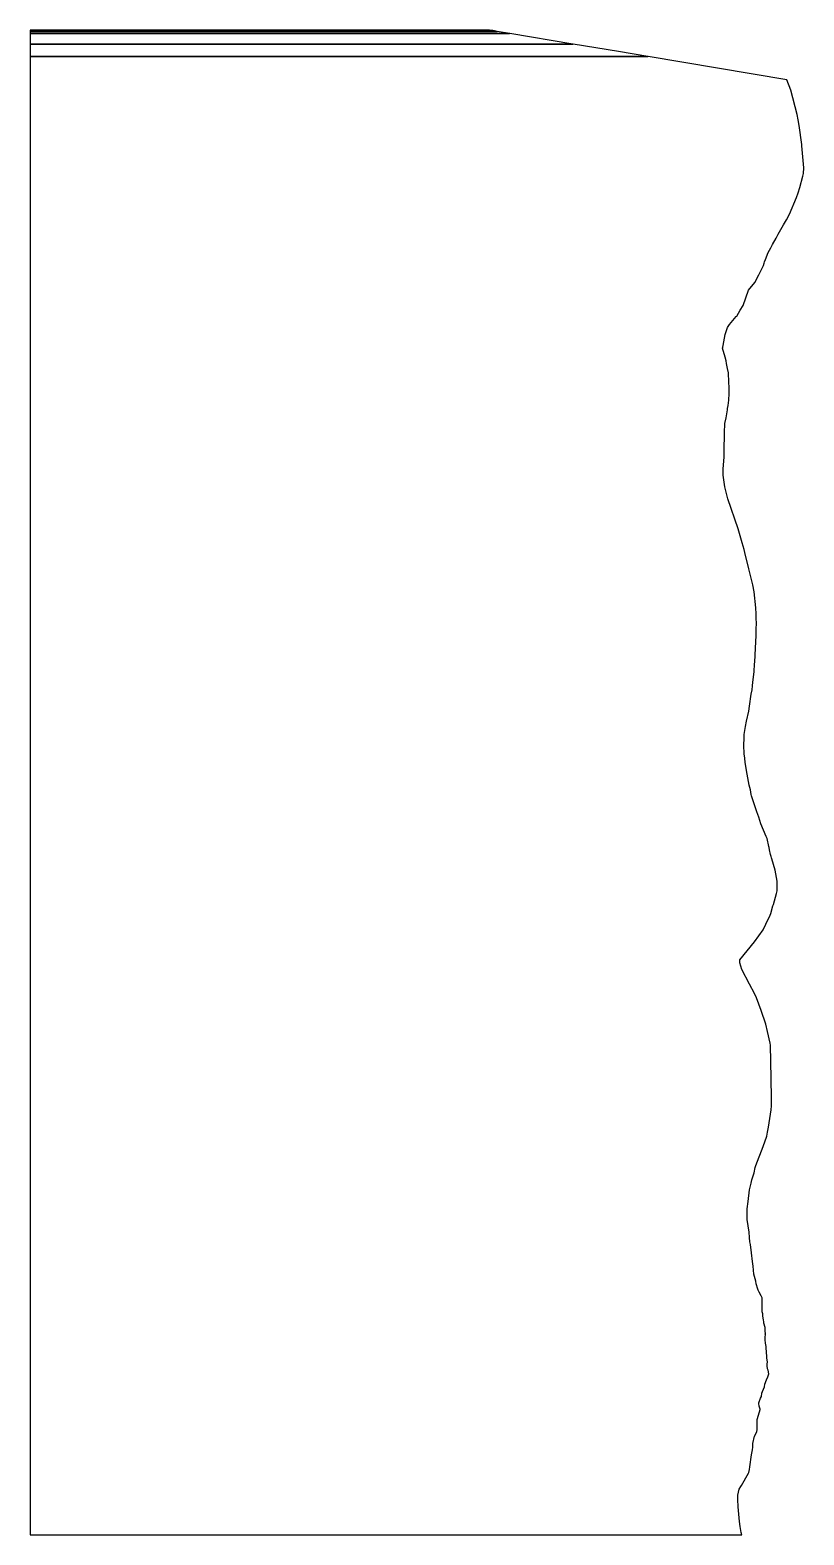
# Model space of a CAD drawing. Extents: x -56 to 38, y -92 to 92.
import ezdxf

# ---------------------------------------------------------------- set-up
doc = ezdxf.new("R2010")
doc.units = 0
doc.layers.add('32_96000', color=7, linetype='CONTINUOUS')

msp = doc.modelspace()

# ---------------------------------------------------------------- linework, layer by layer
at = {"layer": '32_96000', "color": 5}
for points in [[(-56.17, 91.749), (0.4, 91.745), (0.013, 91.811), (-56.17, 91.811), (-56.17, 91.749)], [(-47.743, 91.70901), (0.616, 91.70901), (0.427, 91.741), (-56.17, 91.741), (-56.17, 91.70901), (-47.743, 91.70901)], [(-56.17, 91.701), (-56.17, 91.65701), (0.93, 91.65701), (0.622, 91.71001), (-56.17, 91.71001), (-56.17, 91.701)], [(-56.17, 91.496), (-56.17, 91.40201), (2.457, 91.40201), (0.953, 91.65301), (-56.17, 91.65301), (-56.17, 91.496)], [(-56.17, 90.691), (-56.17, 90.11101), (10.2, 90.11101), (2.48, 91.398), (-56.17, 91.398), (-56.17, 90.691)], [(15.758, 89.18201), (10.241, 90.103), (-56.17, 90.103), (-56.17, 88.579), (19.373, 88.579), (15.758, 89.18201)], [(-56.17, 76.88), (-56.17, -92.11401), (30.836, -92.11401), (30.78, -91.83), (30.669, -91.08301), (30.559, -90.45901), (30.533, -90.035), (30.399, -88.675), (30.367, -87.799), (30.368, -87.527), (30.348, -87.34801), (30.361, -87.272), (30.456, -86.897), (30.527, -86.527), (30.726, -86.207), (30.822, -86.089), (31.675, -84.57001), (31.715, -84.482), (31.789, -84.134), (31.785, -84.11401), (31.836, -83.803), (32.034, -82.32001), (32.165, -81.717), (32.172, -81.62801), (32.197, -81.49001), (32.207, -80.94601), (32.412, -80.06001), (32.707, -79.508), (32.708, -79.219), (32.731, -78.702), (32.743, -78.65401), (32.723, -78.61201), (32.746, -77.997), (32.756, -77.888), (33.11, -76.791), (33.113, -76.73), (33.058, -76.64101), (32.972, -76.39201), (32.933, -76.07201), (32.944, -75.98701), (33.143, -75.412), (33.263, -75.189), (33.306, -74.8), (33.37, -74.58501), (33.609, -73.998), (33.658, -73.675), (33.853, -73.17101), (34.044, -72.78201), (34.128, -72.563), (34.141, -72.415), (34.053, -71.993), (33.998, -71.799), (33.962, -71.467), (33.948, -71.186), (34.006, -71.008), (33.901, -70.464), (33.896, -70.145), (33.863, -69.938), (33.818, -69.091), (33.75, -68.663), (33.713, -68.258), (33.719, -67.936), (33.74, -67.625), (33.709, -67.58801), (33.732, -67.456), (33.694, -67.23901), (33.708, -66.769), (33.54, -66.25301), (33.533, -66.02), (33.493, -65.872), (33.419, -65.341), (33.402, -65.07401), (33.321, -64.848), (33.345, -64.722), (33.333, -63.275), (33.322, -63.134), (33.199, -62.879), (32.966, -62.449), (32.85, -62.214), (32.808, -62.095), (32.598, -61.419), (32.573, -61.117), (32.339, -60.252), (32.227, -59.264), (32.139, -58.712), (32.042, -57.632), (31.912, -56.633), (31.823, -56.311), (31.796, -55.765), (31.736, -55.1), (31.498, -53.551), (31.51, -52.71), (31.498, -52.252), (31.629, -51.38), (31.797, -49.954), (31.985, -49.105), (32.085, -48.718), (32.344, -47.841), (32.495, -47.22), (32.583, -46.963), (33.465, -44.633), (33.906, -43.378), (33.988, -42.906), (34.127, -42.292), (34.424, -40.16), (34.469, -39.69), (34.478, -38.13), (34.491, -38.053), (34.433, -37.009), (34.437, -36.384), (34.426, -36.309), (34.36, -32.266), (34.335, -32.017), (34.007, -30.566), (33.78, -29.689), (33.224, -28.002), (32.633, -26.463), (32.411, -25.953), (31.808, -24.786), (30.857, -22.996), (30.616, -22.198), (30.605, -21.841), (31.491, -20.74), (32.409, -19.626), (33.445, -18.158), (33.804, -17.466), (34.327, -16.362), (34.381, -16.153), (34.657, -15.246), (34.679, -15.144), (34.714, -15.056), (35.1, -13.721), (35.168, -13.392), (35.154, -13.178), (35.161, -12.216), (34.935, -10.859), (34.532, -9.479), (34.5, -9.344), (34.43, -9.211), (34.344, -8.94), (34.238, -8.4), (34.194, -8.113), (34.145, -7.964), (33.944, -6.978), (33.844, -6.759), (33.187, -5.214), (32.929, -4.38), (32.668, -3.754), (32.052, -1.788), (32.011, -1.626), (31.896, -1.046), (31.743, -0.482), (31.5, 0.872), (31.276, 2.273), (31.204, 2.805), (31.152, 3.334), (31.093, 4.397), (31.119, 5.258), (31.142, 5.719), (31.287, 6.68), (31.41, 7.348), (31.698, 8.577), (31.808, 9.189), (32.013, 10.643), (32.132, 11.195), (32.17, 11.645), (32.19, 12.124), (32.364, 13.374), (32.411, 14.35), (32.43, 14.564), (32.511, 16.261), (32.616, 17.807), (32.604, 18.666), (32.647, 19.231), (32.608, 19.982), (32.623, 20.475), (32.571, 21.216), (32.349, 23.156), (32.217, 23.992), (31.721, 25.967), (31.24, 27.945), (31.135, 28.315), (30.877, 29.133), (30.398, 30.861), (29.159, 34.512), (28.873, 35.667), (28.781, 35.982), (28.708, 36.554), (28.582, 37.412), (28.568, 37.597), (28.586, 38.182), (28.711, 39.62), (28.693, 40.848), (28.733, 42.111), (28.723, 42.594), (28.78, 43.733), (28.952, 44.426), (29.087, 45.389), (29.12, 45.557), (29.171, 45.943), (29.272, 46.57), (29.29, 47.387), (29.323, 48.133), (29.248, 48.776), (29.223, 49.908), (29.109, 50.469), (28.974, 51.066), (28.939, 51.4), (28.831, 51.845), (28.501, 52.927), (28.52, 53.052), (28.575, 53.256), (28.814, 54.624), (29.109, 55.442), (29.176, 55.582), (29.341, 55.817), (30.175, 56.808), (30.232, 56.861), (30.66, 57.589), (31.002, 58.15), (31.664, 60.011), (32.428, 60.977), (32.941, 61.894), (33.484, 63.057), (33.589, 63.343), (33.63, 63.489), (33.733, 63.777), (34.088, 64.62901), (34.408, 65.203), (34.589, 65.597), (35.07, 66.399), (35.298, 66.873), (35.946, 68.008), (36.329, 68.621), (36.699, 69.315), (37.552, 71.344), (37.755, 71.909), (37.929, 72.57401), (38.313, 73.953), (38.384, 74.283), (38.444, 74.966), (38.2, 77.662), (38.193, 77.825), (37.846, 80.138), (37.76, 80.827), (37.607, 81.50401), (36.833, 84.45901), (36.357, 85.745), (19.386, 88.578), (-56.17, 88.578), (-56.17, 76.88)]]:
    msp.add_lwpolyline(points, dxfattribs=at)

doc.saveas('drawing.dxf')
